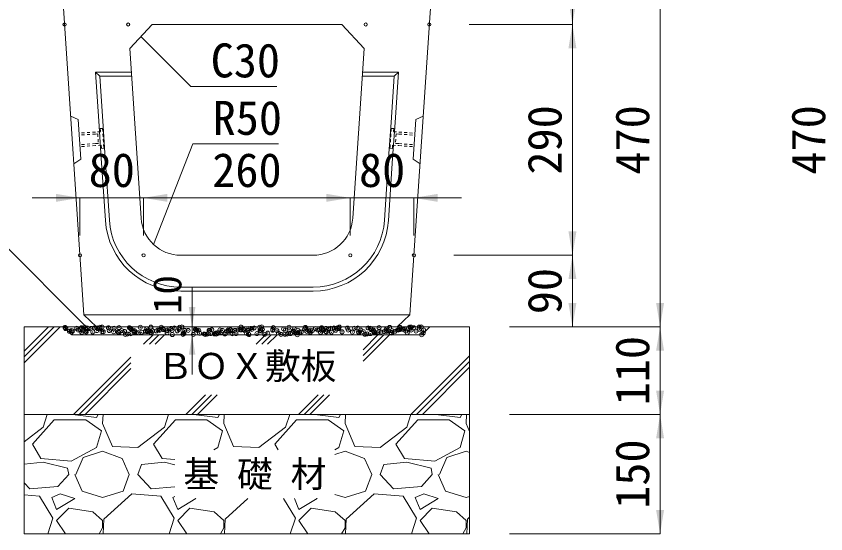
# Model space of a CAD drawing. Units: millimetres at full size. Extents: x -228 to 5022, y -597 to 6828.
# Drawn here: x 968 to 1986, y 3754 to 4405 of the extents above; entities that cross this region are included whole.
import ezdxf
from ezdxf.enums import TextEntityAlignment as Align

# ---------------------------------------------------------------- set-up
doc = ezdxf.new("R2010")
doc.units = ezdxf.units.MM
doc.header["$LTSCALE"] = 10
doc.header["$PDMODE"] = 32
doc.header["$PDSIZE"] = 5
doc.linetypes.add('USER2', pattern=[0.675, 0.375, -0.3])
for name, color, linetype, lineweight in [('(0-0)', 2, 'USER2', 9), ('0_2', 7, 'Continuous', 9), ('寸法線', 7, 'Continuous', 13), ('引出線', 4, 'Continuous', 13), ('本体', 2, 'Continuous', 9), ('補助線', 8, 'Continuous', 13), ('ｲﾝｻｰﾄ', 3, 'USER2', 9), ('ﾊｯﾁﾝｸﾞ', 7, 'Continuous', 5)]:
    doc.layers.add(name, color=color, linetype=linetype, lineweight=lineweight)
doc.styles.add('ＭＳ ゴシック', font='')
doc.styles.get('ＭＳ ゴシック').set_extended_font_data('MS Gothic')

# ---------------------------------------------------------------- blocks, each defined once
blk = doc.blocks.new('filled_arrow')
at = {"color": 0, "linetype": 'Continuous', "lineweight": -2}
blk.add_solid([(7.5, 1.25), (0, 0), (7.5, -1.25)], dxfattribs=at)

msp = doc.modelspace()

# ---------------------------------------------------------------- hatches: boundary and pattern name
at = {"layer": 'ﾊｯﾁﾝｸﾞ'}
h = msp.add_hatch(dxfattribs=at)
h.set_pattern_fill('USER', color=256, style=0, pattern_type=2)
h.set_pattern_definition([(45, (-2265.48, -674.37), (-70.7107, 70.7107), []), (45, (-2258.23, -674.37), (-70.7107, 70.7107), []), (45, (-2250.98, -674.37), (-70.7107, 70.7107), [])])
h.paths.add_polyline_path([(1538.25, 3904.07), (1538.25, 4014.07), (1488.25, 4014.07), (1478.25, 4004.07), (1038.25, 4004.07), (1028.25, 4014.07), (978.25, 4014.07), (978.25, 3904.07)])
h.paths.add_polyline_path([(1112.2, 3928.77), (1404.3, 3928.77), (1404.3, 3992.28), (1112.2, 3992.28)], flags=16)

# ---------------------------------------------------------------- linework, layer by layer
at = {"layer": '0_2', "lineweight": 18}
for p, q in [((978.25, 4014.07), (978.25, 3904.07)), ((978.25, 4014.07), (1028.25, 4014.07)), ((1028.25, 4014.07), (1038.25, 4004.07)), ((1478.25, 4004.07), (1488.25, 4014.07)), ((1488.25, 4014.07), (1538.25, 4014.07)), ((1538.25, 4014.07), (1538.25, 3904.07)), ((1038.25, 4004.07), (1478.25, 4004.07)), ((978.25, 3904.07), (1538.25, 3904.07))]:
    msp.add_line(p, q, dxfattribs=at)
at = {"layer": '0_2', "lineweight": 13}
for p, q in [((1028.25, 4014.07), (1488.25, 4014.07)), ((978.25, 3904.07), (1538.25, 3904.07))]:
    msp.add_line(p, q, dxfattribs=at)
at = {"layer": '0_2'}
for p, q in [((978.25, 3904.07), (978.25, 3754.07)), ((1538.25, 3904.07), (1538.25, 3754.07)), ((1538.25, 3754.07), (978.25, 3754.07))]:
    msp.add_line(p, q, dxfattribs=at)
at = {"layer": '寸法線'}
for p, q in [((1667.6, 4394.07), (1667.6, 4484.07)), ((1777.83, 4014.07), (1777.83, 4484.07)), ((1537.58, 4394.07), (1667.6, 4394.07)), ((1537.58, 4394.07), (1667.6, 4394.07)), ((1667.6, 4104.07), (1667.6, 4394.07)), ((988.25, 4176.24), (1188.25, 4176.24)), ((1048.25, 4129.07), (1048.25, 4176.24)), ((1128.25, 4129.07), (1128.25, 4176.24)), ((1128.25, 4176.24), (1388.25, 4176.24)), ((1128.25, 4129.07), (1128.25, 4176.24)), ((1328.25, 4176.24), (1528.25, 4176.24)), ((1388.25, 4129.07), (1388.25, 4176.24)), ((1388.25, 4129.07), (1388.25, 4176.24)), ((1468.25, 4129.07), (1468.25, 4176.24)), ((1518.25, 4104.07), (1667.6, 4104.07)), ((1518.25, 4104.07), (1667.6, 4104.07)), ((1667.6, 4014.07), (1667.6, 4104.07)), ((1588.25, 4014.07), (1667.6, 4014.07)), ((1588.25, 4014.07), (1777.83, 4014.07)), ((1588.25, 4014.07), (1777.83, 4014.07)), ((1777.83, 3904.07), (1777.83, 4014.07)), ((1588.25, 3904.07), (1777.83, 3904.07)), ((1588.25, 3904.07), (1777.83, 3904.07)), ((1777.83, 3754.07), (1777.83, 3904.07)), ((1588.25, 3754.07), (1777.83, 3754.07))]:
    msp.add_line(p, q, dxfattribs=at)
at = {"layer": '寸法線', "lineweight": 9}
for p, q in [((1189.31, 3954.07), (1189.31, 4064.07)), ((1233.25, 4014.07), (1189.31, 4014.07)), ((1233.25, 4004.07), (1189.31, 4004.07))]:
    msp.add_line(p, q, dxfattribs=at)
at = {"layer": '引出線'}
for points in [[(1124.92, 4379.1), (1187.67, 4316.34), (1295.82, 4316.34)], [(1140.87, 4117.55), (1190.19, 4244.14), (1297.88, 4244.14)], [(1060.34, 4009.84), (943.9, 4126.28), (573.29, 4126.28)]]:
    msp.add_lwpolyline(points, dxfattribs=at)
at = {"layer": '本体', "lineweight": 18}
for p, q in [((1053.25, 4029.03), (1023.76, 4469.1)), ((1463.25, 4029.03), (1492.75, 4469.1)), ((1138.92, 4394.07), (1110.91, 4364.13)), ((1377.59, 4394.07), (1138.92, 4394.07)), ((1377.59, 4394.07), (1405.59, 4364.13)), ((1125.14, 4150.74), (1110.91, 4364.13)), ((1391.36, 4150.74), (1405.59, 4364.13)), ((1341.47, 4104.07), (1175.03, 4104.07)), ((1053.25, 4029.03), (1069.25, 4014.07)), ((1447.25, 4014.07), (1463.25, 4029.03)), ((1447.25, 4014.07), (1069.25, 4014.07))]:
    msp.add_line(p, q, dxfattribs=at)
at = {"layer": '本体', "color": 4, "lineweight": 5}
for p, q in [((1071.92, 4272.49), (1067.82, 4334.07)), ((1067.82, 4334.07), (1112.92, 4334.07)), ((1067.82, 4334.07), (1073.16, 4329.07)), ((1076.94, 4272.49), (1073.16, 4329.07)), ((1073.16, 4329.07), (1113.25, 4329.07)), ((1403.25, 4329.07), (1443.34, 4329.07)), ((1403.59, 4334.07), (1448.68, 4334.07)), ((1439.46, 4270.83), (1443.34, 4329.07)), ((1443.34, 4329.07), (1448.68, 4334.07)), ((1444.47, 4270.83), (1448.68, 4334.07)), ((1076.94, 4272.45), (1076.94, 4272.49)), ((1080.24, 4147.75), (1075.02, 4226.09)), ((1085.23, 4148.08), (1080.03, 4226.09)), ((1431.27, 4148.08), (1436.48, 4226.17)), ((1436.26, 4147.75), (1441.49, 4226.17)), ((1341.47, 4064.07), (1175.03, 4064.07)), ((1341.47, 4059.07), (1175.03, 4059.07))]:
    msp.add_line(p, q, dxfattribs=at)
at = {"layer": '本体'}
for p, q in [((1045.9, 4274.61), (1036.59, 4279)), ((1045.9, 4274.61), (1036.59, 4279)), ((1470.6, 4274.61), (1479.91, 4279)), ((1470.6, 4274.61), (1479.91, 4279)), ((1049.23, 4224.72), (1045.9, 4274.61)), ((1049.23, 4224.72), (1045.9, 4274.61)), ((1467.27, 4224.72), (1470.6, 4274.61)), ((1467.27, 4224.72), (1470.6, 4274.61)), ((1049.23, 4224.72), (1040.58, 4219.13)), ((1049.23, 4224.72), (1040.58, 4219.13)), ((1467.27, 4224.72), (1475.92, 4219.13)), ((1467.27, 4224.72), (1475.92, 4219.13)), ((1053.25, 4029.03), (1463.25, 4029.03))]:
    msp.add_line(p, q, dxfattribs=at)
at = {"layer": '本体', "color": 4, "lineweight": 5}
for centre, radius, start, end in [((1175.03, 4154.07), 95, 183.81407, 270), ((1175.03, 4154.07), 90, 183.81407, 270), ((1341.47, 4154.07), 90, 270, 356.1859), ((1341.47, 4154.07), 95, 270, 356.1859)]:
    msp.add_arc(centre, radius, start, end, dxfattribs=at)
at = {"layer": '本体', "lineweight": 18}
for centre, start, end in [((1175.03, 4154.07), 183.81415, 270), ((1341.47, 4154.07), 270, 356.18585)]:
    msp.add_arc(centre, 50, start, end, dxfattribs=at)
at = {"layer": '補助線', "color": 4, "lineweight": 5}
for p, q in [((1075.02, 4226.09), (1071.92, 4272.49)), ((1080.03, 4226.09), (1076.94, 4272.45)), ((1436.48, 4226.17), (1439.46, 4270.83)), ((1441.49, 4226.17), (1444.47, 4270.83))]:
    msp.add_line(p, q, dxfattribs=at)
at = {"layer": '補助線'}
for centre in [(1028.92, 4394.07), (1108.92, 4394.07), (1407.59, 4394.07), (1487.58, 4394.07), (1048.25, 4104.07), (1128.25, 4104.07), (1388.25, 4104.07), (1468.25, 4104.07), (1054.25, 4014.07), (1462.25, 4014.07)]:
    msp.add_circle(centre, 2, dxfattribs=at)
at = {"layer": 'ｲﾝｻｰﾄ'}
for p, q in [((1067.61, 4258.93), (1047.04, 4257.55)), ((1067.61, 4256.42), (1047.2, 4255.05)), ((1073.98, 4259.36), (1067.61, 4258.93)), ((1070.65, 4256.63), (1067.61, 4256.42)), ((1070.65, 4256.63), (1071.46, 4244.66)), ((1073.71, 4263.35), (1076.7, 4263.55)), ((1073.71, 4263.35), (1073.98, 4259.36)), ((1076.7, 4263.55), (1078.38, 4238.61)), ((1439.8, 4263.55), (1438.13, 4238.61)), ((1442.8, 4263.35), (1439.8, 4263.55)), ((1442.8, 4263.35), (1442.53, 4259.36)), ((1442.53, 4259.36), (1449.42, 4258.89)), ((1445.85, 4256.63), (1445.05, 4244.66)), ((1445.85, 4256.63), (1449.42, 4256.39)), ((1449.42, 4258.89), (1469.47, 4257.55)), ((1449.42, 4256.39), (1469.3, 4255.05)), ((1067.61, 4244.4), (1048.01, 4243.08)), ((1067.61, 4241.89), (1048.18, 4240.59)), ((1071.46, 4244.66), (1067.61, 4244.4)), ((1075.12, 4242.4), (1067.61, 4241.89)), ((1075.12, 4242.4), (1075.38, 4238.41)), ((1075.38, 4238.41), (1078.38, 4238.61)), ((1441.12, 4238.41), (1438.13, 4238.61)), ((1441.39, 4242.4), (1441.12, 4238.41)), ((1441.39, 4242.4), (1449.42, 4241.86)), ((1445.05, 4244.66), (1449.42, 4244.36)), ((1449.42, 4244.36), (1468.5, 4243.08)), ((1449.42, 4241.86), (1468.33, 4240.59))]:
    msp.add_line(p, q, dxfattribs=at)
at = {"layer": 'ﾊｯﾁﾝｸﾞ'}
for p, q in [((1002.13, 3888.22), (1007.2, 3904.07)), ((1038.71, 3904.07), (1069.18, 3900.41)), ((1069.18, 3900.41), (1071.21, 3904.07)), ((1077.34, 3904.07), (1076.8, 3892.79)), ((1154.53, 3888.22), (1159.6, 3904.07)), ((1191.11, 3904.07), (1221.58, 3900.41)), ((1221.58, 3900.41), (1223.61, 3904.07)), ((1229.74, 3904.07), (1229.2, 3892.79)), ((1306.93, 3888.22), (1312, 3904.07)), ((1343.51, 3904.07), (1373.98, 3900.41)), ((1373.98, 3900.41), (1376.01, 3904.07)), ((1382.14, 3904.07), (1381.6, 3892.79)), ((1459.33, 3888.22), (1464.4, 3904.07)), ((1495.91, 3904.07), (1526.38, 3900.41)), ((1526.38, 3900.41), (1528.41, 3904.07)), ((1534.54, 3904.07), (1534, 3892.79)), ((988.41, 3866.88), (1015.84, 3897.36)), ((1015.84, 3897.36), (1055.47, 3897.36)), ((1055.47, 3897.36), (1075.28, 3883.64)), ((1076.8, 3892.79), (1088.99, 3863.83)), ((1140.81, 3866.88), (1168.24, 3897.36)), ((1168.24, 3897.36), (1207.87, 3897.36)), ((1207.87, 3897.36), (1227.68, 3883.64)), ((1229.2, 3892.79), (1241.39, 3863.83)), ((1293.21, 3866.88), (1320.64, 3897.36)), ((1320.64, 3897.36), (1360.27, 3897.36)), ((1360.27, 3897.36), (1380.08, 3883.64)), ((1381.6, 3892.79), (1393.79, 3863.83)), ((1445.61, 3866.88), (1473.04, 3897.36)), ((1473.04, 3897.36), (1512.67, 3897.36)), ((1512.67, 3897.36), (1532.48, 3883.64)), ((1534, 3892.79), (1538.25, 3882.7)), ((978.25, 3869.77), (1002.13, 3888.22)), ((1075.28, 3883.64), (1069.18, 3862.31)), ((1121, 3862.31), (1154.53, 3888.22)), ((1227.68, 3883.64), (1221.58, 3862.31)), ((1273.4, 3862.31), (1306.93, 3888.22)), ((1380.08, 3883.64), (1373.98, 3862.31)), ((1425.8, 3862.31), (1459.33, 3888.22)), ((1532.48, 3883.64), (1526.38, 3862.31)), ((999.08, 3848.59), (988.41, 3866.88)), ((1069.18, 3862.31), (1037.18, 3845.54)), ((1088.99, 3863.83), (1121, 3862.31)), ((1151.48, 3848.59), (1140.81, 3866.88)), ((1221.58, 3862.31), (1216.46, 3859.63)), ((1241.39, 3863.83), (1273.4, 3862.31)), ((1297.44, 3859.63), (1293.21, 3866.88)), ((1373.98, 3862.31), (1368.75, 3859.57)), ((1393.79, 3863.83), (1425.8, 3862.31)), ((1456.28, 3848.59), (1445.61, 3866.88)), ((1526.38, 3862.31), (1494.38, 3845.54)), ((1043.27, 3828.78), (1052.42, 3850.12)), ((1052.42, 3850.12), (1076.8, 3857.74)), ((1076.8, 3857.74), (1101.19, 3848.59)), ((1368.75, 3853.72), (1381.6, 3857.74)), ((1381.6, 3857.74), (1405.99, 3848.59)), ((1500.47, 3828.78), (1509.62, 3850.12)), ((1509.62, 3850.12), (1534, 3857.74)), ((1534, 3857.74), (1538.25, 3856.14)), ((1002.13, 3844.02), (978.25, 3841.51)), ((1037.18, 3845.54), (999.08, 3848.59)), ((1032.61, 3836.4), (1002.13, 3844.02)), ((1101.19, 3848.59), (1110.33, 3828.78)), ((1121, 3828.78), (1125.57, 3840.97)), ((1154.53, 3844.02), (1125.57, 3840.97)), ((1167.75, 3847.29), (1151.48, 3848.59)), ((1167.75, 3840.71), (1154.53, 3844.02)), ((1405.99, 3848.59), (1415.13, 3828.78)), ((1425.8, 3828.78), (1430.37, 3840.97)), ((1459.33, 3844.02), (1430.37, 3840.97)), ((1494.38, 3845.54), (1456.28, 3848.59)), ((1489.81, 3836.4), (1459.33, 3844.02)), ((1034.13, 3828.78), (1020.41, 3813.54)), ((1034.13, 3828.78), (1032.61, 3836.4)), ((1041.75, 3828.78), (1050.89, 3807.44)), ((1102.71, 3807.44), (1110.33, 3828.78)), ((1137.76, 3810.49), (1121, 3828.78)), ((1407.51, 3807.44), (1415.13, 3828.78)), ((1442.56, 3810.49), (1425.8, 3828.78)), ((1491.33, 3828.78), (1477.61, 3813.54)), ((1491.33, 3828.78), (1489.81, 3836.4)), ((1498.95, 3828.78), (1508.09, 3807.44)), ((985.36, 3810.49), (978.25, 3818.25)), ((1020.41, 3813.54), (985.36, 3810.49)), ((1167.75, 3813.1), (1137.76, 3810.49)), ((1477.61, 3813.54), (1442.56, 3810.49)), ((997.55, 3801.35), (978.25, 3802.96)), ((1014.32, 3773.92), (997.55, 3801.35)), ((1023.46, 3804.4), (1012.79, 3799.82)), ((1012.79, 3799.82), (1018.89, 3784.58)), ((1018.89, 3784.58), (1041.75, 3798.3)), ((1041.75, 3798.3), (1023.46, 3804.4)), ((1050.89, 3807.44), (1076.8, 3799.82)), ((1076.8, 3799.82), (1102.71, 3807.44)), ((1113.38, 3804.4), (1078.33, 3772.39)), ((1149.95, 3801.35), (1113.38, 3804.4)), ((1166.72, 3773.92), (1149.95, 3801.35)), ((1167.75, 3800.92), (1165.19, 3799.82)), ((1165.19, 3799.82), (1171.29, 3784.58)), ((1171.29, 3784.58), (1194.15, 3798.3)), ((1194.15, 3798.3), (1193.53, 3798.51)), ((1259.33, 3798.51), (1230.73, 3772.39)), ((1319.12, 3773.92), (1304.09, 3798.51)), ((1318.12, 3798.51), (1323.69, 3784.58)), ((1323.69, 3784.58), (1346.55, 3798.3)), ((1346.55, 3798.3), (1345.93, 3798.51)), ((1368.75, 3803.6), (1381.6, 3799.82)), ((1381.6, 3799.82), (1407.51, 3807.44)), ((1418.18, 3804.4), (1383.13, 3772.39)), ((1454.75, 3801.35), (1418.18, 3804.4)), ((1471.52, 3773.92), (1454.75, 3801.35)), ((1480.66, 3804.4), (1469.99, 3799.82)), ((1469.99, 3799.82), (1476.09, 3784.58)), ((1476.09, 3784.58), (1498.95, 3798.3)), ((1498.95, 3798.3), (1480.66, 3804.4)), ((1508.09, 3807.44), (1534, 3799.82)), ((1534, 3799.82), (1538.25, 3801.07)), ((1034.13, 3786.11), (1018.89, 3770.87)), ((1064.61, 3781.54), (1034.13, 3786.11)), ((1076.8, 3770.87), (1064.61, 3781.54)), ((1186.53, 3786.11), (1171.29, 3770.87)), ((1217.01, 3781.54), (1186.53, 3786.11)), ((1229.2, 3770.87), (1217.01, 3781.54)), ((1338.93, 3786.11), (1323.69, 3770.87)), ((1369.41, 3781.54), (1338.93, 3786.11)), ((1381.6, 3770.87), (1369.41, 3781.54)), ((1491.33, 3786.11), (1476.09, 3770.87)), ((1521.81, 3781.54), (1491.33, 3786.11)), ((1534, 3770.87), (1521.81, 3781.54)), ((1007.96, 3754.07), (1014.32, 3773.92)), ((1018.89, 3770.87), (1030.09, 3754.07)), ((1076.8, 3761.72), (1076.8, 3770.87)), ((1078.33, 3772.39), (1077.45, 3754.07)), ((1160.36, 3754.07), (1166.72, 3773.92)), ((1171.29, 3770.87), (1182.49, 3754.07)), ((1229.2, 3761.72), (1229.2, 3770.87)), ((1230.73, 3772.39), (1229.85, 3754.07)), ((1312.76, 3754.07), (1319.12, 3773.92)), ((1323.69, 3770.87), (1334.89, 3754.07)), ((1381.6, 3761.72), (1381.6, 3770.87)), ((1383.13, 3772.39), (1382.25, 3754.07)), ((1465.16, 3754.07), (1471.52, 3773.92)), ((1476.09, 3770.87), (1487.29, 3754.07)), ((1534, 3761.72), (1534, 3770.87)), ((1535.53, 3772.39), (1534.65, 3754.07)), ((1538.25, 3774.88), (1535.53, 3772.39)), ((1072.55, 3754.07), (1076.8, 3761.72)), ((1224.95, 3754.07), (1229.2, 3761.72)), ((1377.35, 3754.07), (1381.6, 3761.72)), ((1529.75, 3754.07), (1534, 3761.72))]:
    msp.add_line(p, q, dxfattribs=at)
for p in [(1029.62, 4013.44), (1030.4, 4011.92), (1030.55, 4012.59), (1037.55, 4009.36), (1044.12, 4012.42), (1046.02, 4009.98), (1048.67, 4010.33), (1050.24, 4013), (1052.8, 4010.87), (1053.37, 4009.39), (1057.42, 4012.59), (1059.7, 4011.78), (1062.34, 4012.13), (1066.47, 4012.67), (1069.19, 4009.42), (1070.41, 4012.52), (1070.57, 4012.82), (1071.51, 4011.96), (1073.37, 4013.58), (1076.02, 4013.93), (1084.13, 4013.02), (1085.01, 4009.45), (1091.2, 4012.37), (1097.43, 4013.19), (1100.83, 4009.48), (1110.43, 4013.12), (1111.52, 4012.2), (1112.46, 4011.34), (1116.65, 4009.5), (1124.15, 4013.62), (1132.15, 4011.75), (1132.47, 4009.53), (1137.45, 4013.79), (1139.53, 4009.14), (1146.43, 4010.05), (1148.29, 4009.56), (1149.07, 4010.4), (1150.44, 4013.73), (1152.48, 4011.57), (1153.2, 4010.94), (1153.41, 4010.72), (1157.61, 4009.19), (1160.1, 4011.85), (1162.74, 4012.2), (1164.11, 4009.59), (1166.87, 4012.74), (1170.61, 4009.13), (1173.11, 4011.12), (1173.77, 4013.65), (1176.42, 4014), (1179.93, 4009.62), (1184.33, 4009.63), (1193.43, 4010.95), (1194.37, 4010.09), (1195.75, 4009.65), (1197.62, 4009.8), (1210.62, 4009.73), (1211.57, 4009.68), (1214.06, 4010.5), (1224.34, 4010.23), (1227.39, 4009.71), (1234.39, 4010.33), (1235.32, 4009.47), (1237.64, 4010.4), (1239.93, 4009.2), (1243.21, 4009.73), (1246.83, 4010.11), (1249.47, 4010.46), (1250.59, 4013.93), (1250.63, 4010.34), (1253.6, 4011), (1255.01, 4009.88), (1259.03, 4009.76), (1260.5, 4011.91), (1263.15, 4012.26), (1264.35, 4010.83), (1267.28, 4012.81), (1274.18, 4013.71), (1274.85, 4009.79), (1275.34, 4009.7), (1276.82, 4014.06), (1277.65, 4011), (1290.65, 4010.94), (1290.67, 4009.82), (1291.55, 4013.3), (1295.97, 4009.25), (1304.37, 4011.43), (1306.49, 4009.85), (1311.24, 4013.71), (1317.66, 4011.6), (1322.31, 4009.88), (1330.66, 4011.54), (1331.57, 4013.54), (1332.5, 4012.68), (1338.13, 4009.91), (1340.33, 4009.27), (1344.38, 4012.03), (1347.23, 4010.18), (1349.88, 4010.53), (1352.19, 4013.09), (1353.95, 4009.94), (1354.01, 4011.07), (1357.68, 4012.2), (1360.91, 4011.98), (1363.55, 4012.33), (1367.68, 4012.87), (1369.77, 4009.96), (1370.67, 4012.14), (1372.52, 4012.91), (1373.46, 4012.06), (1374.58, 4013.78), (1384.39, 4012.63), (1385.59, 4009.99), (1393.15, 4012.46), (1397.69, 4012.8), (1401.41, 4010.02), (1410.68, 4012.74), (1413.48, 4012.29), (1414.41, 4011.43), (1417.23, 4010.05), (1424.41, 4013.24), (1433.05, 4010.08), (1434.1, 4011.84), (1437.7, 4013.41), (1440.74, 4009.34), (1447.64, 4010.24), (1448.87, 4010.11), (1450.28, 4010.59), (1450.7, 4013.34), (1454.41, 4011.14), (1454.43, 4011.67), (1455.37, 4010.81), (1461.31, 4012.04), (1463.95, 4012.39), (1464.42, 4013.84), (1464.69, 4010.14), (1468.08, 4012.94), (1474.98, 4013.84), (1475.06, 4011.22), (1477.72, 4014.01), (1480.51, 4010.17), (1034.97, 4008.54), (1034.99, 4008.53), (1037.57, 4007.39), (1039.12, 4009.07), (1050.57, 4007.33), (1055.3, 4008.36), (1056.23, 4007.5), (1064.29, 4007.82), (1075.93, 4007.91), (1077.59, 4007.99), (1090.58, 4007.93), (1096.25, 4007.74), (1097.19, 4006.88), (1104.3, 4008.42), (1105.4, 4004.65), (1108.05, 4005), (1112.18, 4005.54), (1116.88, 4007.29), (1117.6, 4008.59), (1119.08, 4006.45), (1121.72, 4006.8), (1125.85, 4007.34), (1130.59, 4008.53), (1132.75, 4008.25), (1135.4, 4008.6), (1137.21, 4007.11), (1138.14, 4006.26), (1144.31, 4009.03), (1157.83, 4006.67), (1164.48, 4004.43), (1177.78, 4004.6), (1178.16, 4006.49), (1179.1, 4005.63), (1190.77, 4004.54), (1198.79, 4006.04), (1204.49, 4005.03), (1205.81, 4004.71), (1208.45, 4005.06), (1212.58, 4005.6), (1217.79, 4005.2), (1219.12, 4005.87), (1219.48, 4006.51), (1220.05, 4005.01), (1222.13, 4006.86), (1226.26, 4007.4), (1230.79, 4005.14), (1233.16, 4008.31), (1235.8, 4008.66), (1239.74, 4005.42), (1244.51, 4005.64), (1257.8, 4005.8), (1260.07, 4005.24), (1261.01, 4004.39), (1270.8, 4005.74), (1276.28, 4008.84), (1280.7, 4004.79), (1284.52, 4006.24), (1297.82, 4006.41), (1301.02, 4004.62), (1306.21, 4004.78), (1308.85, 4005.13), (1310.81, 4006.34), (1312.98, 4005.67), (1316.3, 4009.08), (1317.23, 4008.22), (1319.88, 4006.58), (1321.65, 4004.17), (1322.53, 4006.93), (1324.53, 4006.84), (1326.66, 4007.47), (1333.56, 4008.38), (1336.2, 4008.73), (1336.92, 4008.63), (1337.83, 4007.01), (1350.83, 4006.95), (1357.25, 4008.45), (1358.19, 4007.6), (1364.55, 4007.44), (1377.84, 4007.61), (1377.88, 4008.01), (1390.84, 4007.55), (1398.2, 4007.83), (1399.14, 4006.97), (1404.56, 4008.04), (1406.61, 4004.84), (1409.26, 4005.19), (1413.39, 4005.74), (1417.86, 4008.21), (1418.83, 4007.38), (1420.29, 4006.64), (1422.93, 4006.99), (1427.06, 4007.54), (1430.85, 4008.15), (1433.96, 4008.44), (1436.61, 4008.79), (1439.16, 4007.21), (1440.1, 4006.35), (1444.57, 4008.64), (1457.87, 4008.81), (1459.79, 4006.76), (1470.86, 4008.75), (1478.04, 4004.22), (1480.11, 4006.58)]:
    msp.add_point(p, dxfattribs=at)

# ---------------------------------------------------------------- block references
at = {"layer": '寸法線', "xscale": 4, "yscale": 4}
for p, rotation in [((1667.6, 4394.07), 90), ((1667.6, 4394.07), 270), ((1048.25, 4176.24), 180), ((1388.25, 4176.24), 180), ((1388.25, 4176.24), 180), ((1667.6, 4104.07), 90), ((1667.6, 4104.07), 270), ((1667.6, 4014.07), 90), ((1777.83, 4014.07), 90), ((1777.83, 4014.07), 270), ((1777.83, 3904.07), 90), ((1777.83, 3904.07), 270), ((1777.83, 3754.07), 90)]:
    msp.add_blockref('filled_arrow', p, dxfattribs=dict(at, rotation=rotation))
for p in [(1128.25, 4176.24), (1128.25, 4176.24), (1468.25, 4176.24)]:
    msp.add_blockref('filled_arrow', p, dxfattribs=at)
at = {"layer": '寸法線', "lineweight": 9, "xscale": 3.33, "yscale": 3.33}
for p, rotation in [((1189.31, 4014.07), 90), ((1189.31, 4004.07), 270)]:
    msp.add_blockref('filled_arrow', p, dxfattribs=dict(at, rotation=rotation))
at = {"layer": '引出線', "xscale": 0.16, "yscale": 0.16}
for p, rotation in [((1124.92, 4379.1), 315), ((1140.87, 4117.55), 68.7), ((1060.34, 4009.84), 135)]:
    msp.add_blockref('filled_arrow', p, dxfattribs=dict(at, rotation=rotation))

# ---------------------------------------------------------------- texts
at = {"layer": '(0-0)', "color": 7, "style": 'ＭＳ ゴシック'}
msp.add_text('ＢＯＸ敷板', height=32.99, dxfattribs=at).set_placement((1258.25, 3938.5), align=Align.BOTTOM_CENTER)
msp.add_text('基 礎 材', height=32.99, dxfattribs=at).set_placement((1268.25, 3829.07), align=Align.MIDDLE_CENTER)
at = {"layer": '寸法線', "style": 'ＭＳ ゴシック'}
for s, height, p in [('290', 42.72, (1632.6, 4249.07)), ('470', 42.72, (1742.83, 4249.07)), ('470', 42.72, (1964.19, 4249.07)), ('90', 42.72, (1632.6, 4059.07)), ('10', 35.6, (1158.06, 4054.85)), ('110', 42.72, (1742.83, 3959.07)), ('150', 42.72, (1742.83, 3829.07))]:
    msp.add_text(s, height=height, rotation=90, dxfattribs=at).set_placement(p, align=Align.MIDDLE_CENTER)
for s, p in [('80', (1088.25, 4211.24)), ('260', (1258.25, 4211.24)), ('80', (1428.25, 4211.24))]:
    msp.add_text(s, height=42.72, dxfattribs=at).set_placement(p, align=Align.MIDDLE_CENTER)
at = {"layer": '引出線', "style": 'ＭＳ ゴシック'}
for s, p in [('C30', (1212.67, 4370.34)), ('R50', (1215.19, 4298.14))]:
    msp.add_text(s, height=42.72, dxfattribs=at).set_placement(p, align=Align.TOP_LEFT)

doc.saveas('drawing.dxf')
